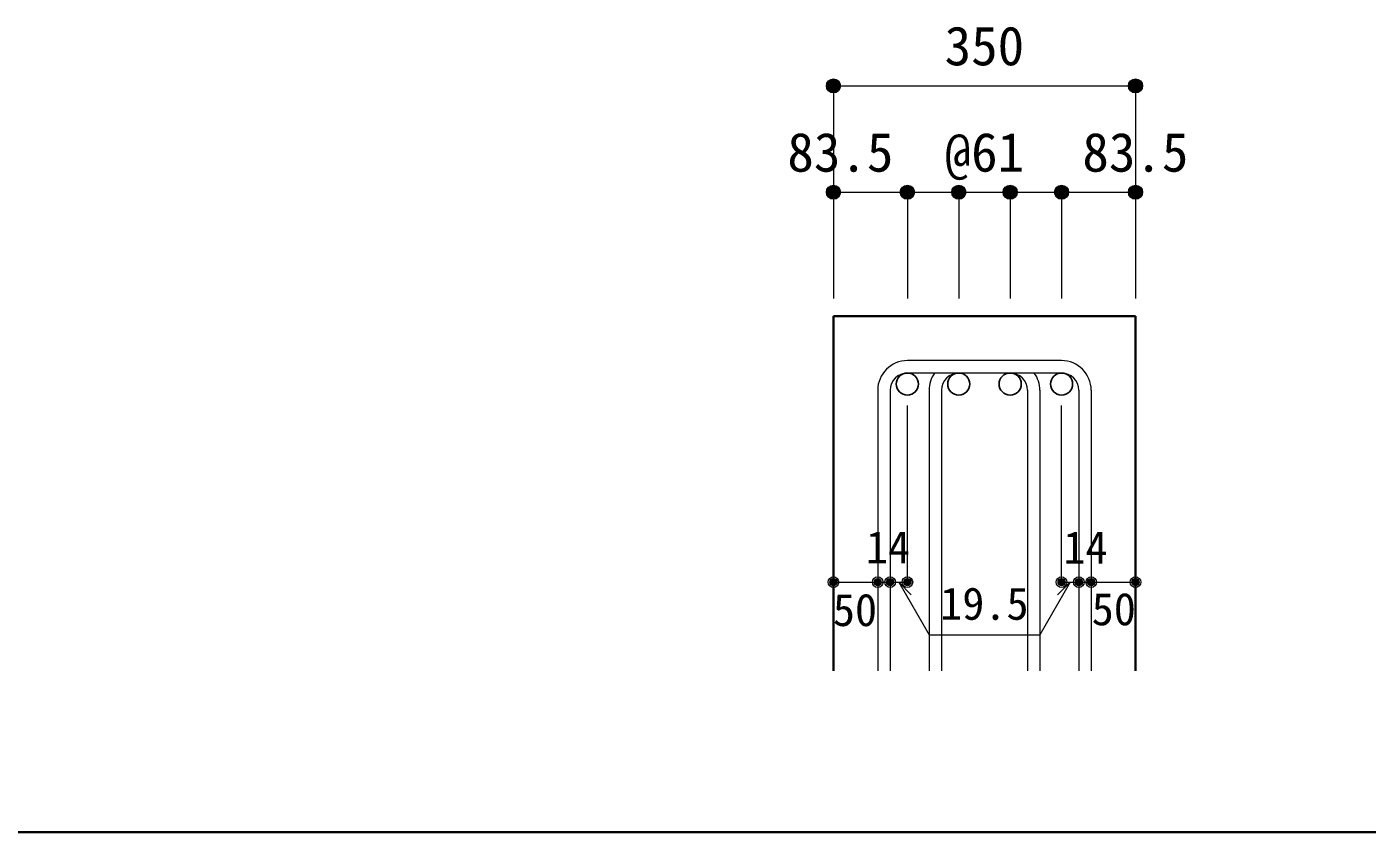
# Model space of a CAD drawing. Units: millimetres at full size, sheet at 1:20; details may follow other scales. Extents: x -3982 to 3969, y -2797 to 2801.
# Drawn here: x -628 to 885, y 2 to 911 of the extents above; entities that cross this region are included whole.
import ezdxf
from ezdxf.enums import TextEntityAlignment as Align

# ---------------------------------------------------------------- set-up
doc = ezdxf.new("R2010")
doc.units = ezdxf.units.MM
doc.header["$LTSCALE"] = 20
doc.header["$PDMODE"] = 32
doc.header["$PDSIZE"] = 12
for name, color, linetype, lineweight in [('6-1_躯体線', 2, 'Continuous', 35), ('6-5_梁主筋', 7, 'Continuous', 18), ('6-6_S.T.P.', 7, 'Continuous', 18), ('6-D_寸法', 4, 'Continuous', 9), ('F-0_枠', 6, 'Continuous', 40)]:
    doc.layers.add(name, color=color, linetype=linetype, lineweight=lineweight)
doc.styles.add('ＭＳ ゴシック', font='')
doc.styles.get('ＭＳ ゴシック').set_extended_font_data('MS Gothic')

msp = doc.modelspace()

# ---------------------------------------------------------------- linework, layer by layer
at = {"layer": '6-1_躯体線'}
for p, q in [((282.79, 584.12), (282.79, 184.12)), ((282.79, 584.12), (623.79, 584.12)), ((623.79, 584.12), (623.79, 184.12))]:
    msp.add_line(p, q, dxfattribs=at)
at = {"layer": '6-5_梁主筋', "color": 3, "lineweight": 25}
for centre in [(366.29, 507.62), (424.29, 507.62), (482.29, 507.62), (540.29, 507.62)]:
    msp.add_circle(centre, 12.5, dxfattribs=at)
at = {"layer": '6-6_S.T.P.'}
for p, q in [((540.29, 534.12), (366.29, 534.12)), ((540.29, 520.12), (366.29, 520.12)), ((332.79, 500.62), (332.79, 184.12)), ((346.79, 500.62), (346.79, 184.12)), ((390.79, 500.62), (390.79, 184.12)), ((404.79, 500.62), (404.79, 184.12)), ((501.79, 500.62), (501.79, 184.12)), ((515.79, 500.62), (515.79, 184.12)), ((559.79, 500.62), (559.79, 184.12)), ((573.79, 500.62), (573.79, 184.12))]:
    msp.add_line(p, q, dxfattribs=at)
for centre, radius, start, end in [((366.29, 500.62), 33.5, 90, 180), ((540.29, 500.62), 33.5, 0, 90), ((366.29, 500.62), 19.5, 90, 180), ((424.29, 500.62), 33.5, 144.40235, 180), ((424.29, 500.62), 19.5, 90, 180), ((482.29, 500.62), 19.5, 0, 90), ((482.29, 500.62), 33.5, 0, 35.59765), ((540.29, 500.62), 19.5, 0, 90)]:
    msp.add_arc(centre, radius, start, end, dxfattribs=at)
at = {"layer": '6-D_寸法'}
for p, q in [((282.79, 844.12), (623.79, 844.12)), ((623.79, 844.12), (623.79, 724.12)), ((282.79, 724.12), (282.79, 604.12)), ((366.29, 724.12), (366.29, 604.12)), ((424.29, 724.12), (424.29, 604.12)), ((482.29, 724.12), (482.29, 604.12)), ((540.29, 724.12), (540.29, 604.12)), ((623.79, 724.12), (623.79, 604.12)), ((366.29, 284.12), (366.29, 483.45)), ((540.29, 284.12), (540.29, 483.45)), ((282.79, 284.12), (332.79, 284.12)), ((332.79, 284.12), (366.29, 284.12)), ((356.54, 284.12), (370.68, 269.98)), ((356.54, 284.12), (390.76, 224.85)), ((550.04, 284.12), (515.82, 224.85)), ((550.04, 284.12), (535.9, 269.98)), ((540.29, 284.12), (623.79, 284.12)), ((559.79, 284.12), (573.79, 284.12)), ((390.76, 224.85), (515.82, 224.85))]:
    msp.add_line(p, q, dxfattribs=at)
for points in [[(282.79, 844.12), (282.79, 724.12), (366.29, 724.12)], [(366.29, 724.12), (424.29, 724.12), (623.79, 724.12)]]:
    msp.add_lwpolyline(points, dxfattribs=at)
for centre, radius in [((282.79, 844.12), 8), ((282.79, 844.12), 7.2), ((282.79, 844.12), 6.4), ((282.79, 844.12), 5.6), ((282.79, 844.12), 4.8), ((282.79, 844.12), 4), ((282.79, 844.12), 3.2), ((623.79, 844.12), 8), ((623.79, 844.12), 7.2), ((623.79, 844.12), 6.4), ((623.79, 844.12), 5.6), ((623.79, 844.12), 4.8), ((623.79, 844.12), 4), ((623.79, 844.12), 3.2), ((282.79, 844.12), 2.4), ((282.79, 844.12), 1.6), ((282.79, 844.12), 0.8), ((623.79, 844.12), 2.4), ((623.79, 844.12), 1.6), ((623.79, 844.12), 0.8), ((282.79, 724.12), 8), ((282.79, 724.12), 7.2), ((282.79, 724.12), 6.4), ((282.79, 724.12), 5.6), ((282.79, 724.12), 4.8), ((282.79, 724.12), 4), ((282.79, 724.12), 3.2), ((282.79, 724.12), 2.4), ((366.29, 724.12), 8), ((366.29, 724.12), 7.2), ((366.29, 724.12), 6.4), ((366.29, 724.12), 5.6), ((366.29, 724.12), 4.8), ((366.29, 724.12), 4), ((366.29, 724.12), 3.2), ((366.29, 724.12), 2.4), ((424.29, 724.12), 8), ((424.29, 724.12), 7.2), ((424.29, 724.12), 6.4), ((424.29, 724.12), 5.6), ((424.29, 724.12), 4.8), ((424.29, 724.12), 4), ((424.29, 724.12), 3.2), ((424.29, 724.12), 2.4), ((482.29, 724.12), 8), ((482.29, 724.12), 7.2), ((482.29, 724.12), 6.4), ((482.29, 724.12), 5.6), ((482.29, 724.12), 4.8), ((482.29, 724.12), 4), ((482.29, 724.12), 3.2), ((482.29, 724.12), 2.4), ((540.29, 724.12), 8), ((540.29, 724.12), 7.2), ((540.29, 724.12), 6.4), ((540.29, 724.12), 5.6), ((540.29, 724.12), 4.8), ((540.29, 724.12), 4), ((540.29, 724.12), 3.2), ((540.29, 724.12), 2.4), ((623.79, 724.12), 8), ((623.79, 724.12), 7.2), ((623.79, 724.12), 6.4), ((623.79, 724.12), 5.6), ((623.79, 724.12), 4.8), ((623.79, 724.12), 4), ((623.79, 724.12), 3.2), ((623.79, 724.12), 2.4), ((282.79, 724.12), 1.6), ((282.79, 724.12), 0.8), ((366.29, 724.12), 1.6), ((366.29, 724.12), 0.8), ((424.29, 724.12), 1.6), ((424.29, 724.12), 0.8), ((482.29, 724.12), 1.6), ((482.29, 724.12), 0.8), ((540.29, 724.12), 1.6), ((540.29, 724.12), 0.8), ((623.79, 724.12), 1.6), ((623.79, 724.12), 0.8), ((282.79, 284.12), 4), ((282.79, 284.12), 3.6), ((332.79, 284.12), 4), ((332.79, 284.12), 3.6), ((346.79, 284.12), 4), ((346.79, 284.12), 3.6), ((366.29, 284.12), 4), ((366.29, 284.12), 3.6), ((540.29, 284.12), 4), ((540.29, 284.12), 3.6), ((559.79, 284.12), 4), ((559.79, 284.12), 3.6), ((573.79, 284.12), 4), ((573.79, 284.12), 3.6), ((623.79, 284.12), 4), ((623.79, 284.12), 3.6), ((282.79, 284.12), 3.2), ((282.79, 284.12), 2.8), ((282.79, 284.12), 2.4), ((282.79, 284.12), 2), ((282.79, 284.12), 1.6), ((282.79, 284.12), 1.2), ((282.79, 284.12), 0.8), ((282.79, 284.12), 0.4), ((332.79, 284.12), 3.2), ((332.79, 284.12), 2.8), ((332.79, 284.12), 2.4), ((332.79, 284.12), 2), ((332.79, 284.12), 1.6), ((332.79, 284.12), 1.2), ((332.79, 284.12), 0.8), ((332.79, 284.12), 0.4), ((346.79, 284.12), 3.2), ((346.79, 284.12), 2.8), ((346.79, 284.12), 2.4), ((346.79, 284.12), 2), ((346.79, 284.12), 1.6), ((346.79, 284.12), 1.2), ((346.79, 284.12), 0.8), ((346.79, 284.12), 0.4), ((366.29, 284.12), 3.2), ((366.29, 284.12), 2.8), ((366.29, 284.12), 2.4), ((366.29, 284.12), 2), ((366.29, 284.12), 1.6), ((366.29, 284.12), 1.2), ((366.29, 284.12), 0.8), ((366.29, 284.12), 0.4), ((540.29, 284.12), 3.2), ((540.29, 284.12), 2.8), ((540.29, 284.12), 2.4), ((540.29, 284.12), 2), ((540.29, 284.12), 1.6), ((540.29, 284.12), 1.2), ((540.29, 284.12), 0.8), ((540.29, 284.12), 0.4), ((559.79, 284.12), 3.2), ((559.79, 284.12), 2.8), ((559.79, 284.12), 2.4), ((559.79, 284.12), 2), ((559.79, 284.12), 1.6), ((559.79, 284.12), 1.2), ((559.79, 284.12), 0.8), ((559.79, 284.12), 0.4), ((573.79, 284.12), 3.2), ((573.79, 284.12), 2.8), ((573.79, 284.12), 2.4), ((573.79, 284.12), 2), ((573.79, 284.12), 1.6), ((573.79, 284.12), 1.2), ((573.79, 284.12), 0.8), ((573.79, 284.12), 0.4), ((623.79, 284.12), 3.2), ((623.79, 284.12), 2.8), ((623.79, 284.12), 2.4), ((623.79, 284.12), 2), ((623.79, 284.12), 1.6), ((623.79, 284.12), 1.2), ((623.79, 284.12), 0.8), ((623.79, 284.12), 0.4)]:
    msp.add_circle(centre, radius, dxfattribs=at)
at = {"layer": '6-D_寸法', "color": 7}
for p in [(282.79, 844.12), (623.79, 844.12), (282.79, 724.12), (366.29, 724.12), (424.29, 724.12), (482.29, 724.12), (540.29, 724.12), (623.79, 724.12), (282.79, 284.12), (332.79, 284.12), (346.79, 284.12), (366.29, 284.12), (540.29, 284.12), (559.79, 284.12), (573.79, 284.12), (623.79, 284.12)]:
    msp.add_point(p, dxfattribs=at)
at = {"layer": 'F-0_枠', "color": 2, "lineweight": 35}
msp.add_line((2482.4, 1.97), (-3981.92, 1.97), dxfattribs=at)

# ---------------------------------------------------------------- texts
at = {"layer": '6-D_寸法', "style": 'ＭＳ ゴシック'}
for s, height, p in [('350', 43.99, (408.29, 854.12)), ('83.5', 43.99, (230.79, 734.12)), ('@61', 43.99, (408.29, 734.12)), ('83.5', 43.99, (563.79, 734.12)), ('14', 36.66, (319.48, 294.2)), ('14', 36.66, (542.36, 294.04)), ('19.5', 36.66, (403.29, 230.65)), ('50', 36.66, (282.17, 223.56)), ('50', 36.66, (574.33, 224.46))]:
    msp.add_text(s, height=height, dxfattribs=at).set_placement(p, align=Align.BOTTOM_LEFT)

doc.saveas('drawing.dxf')
